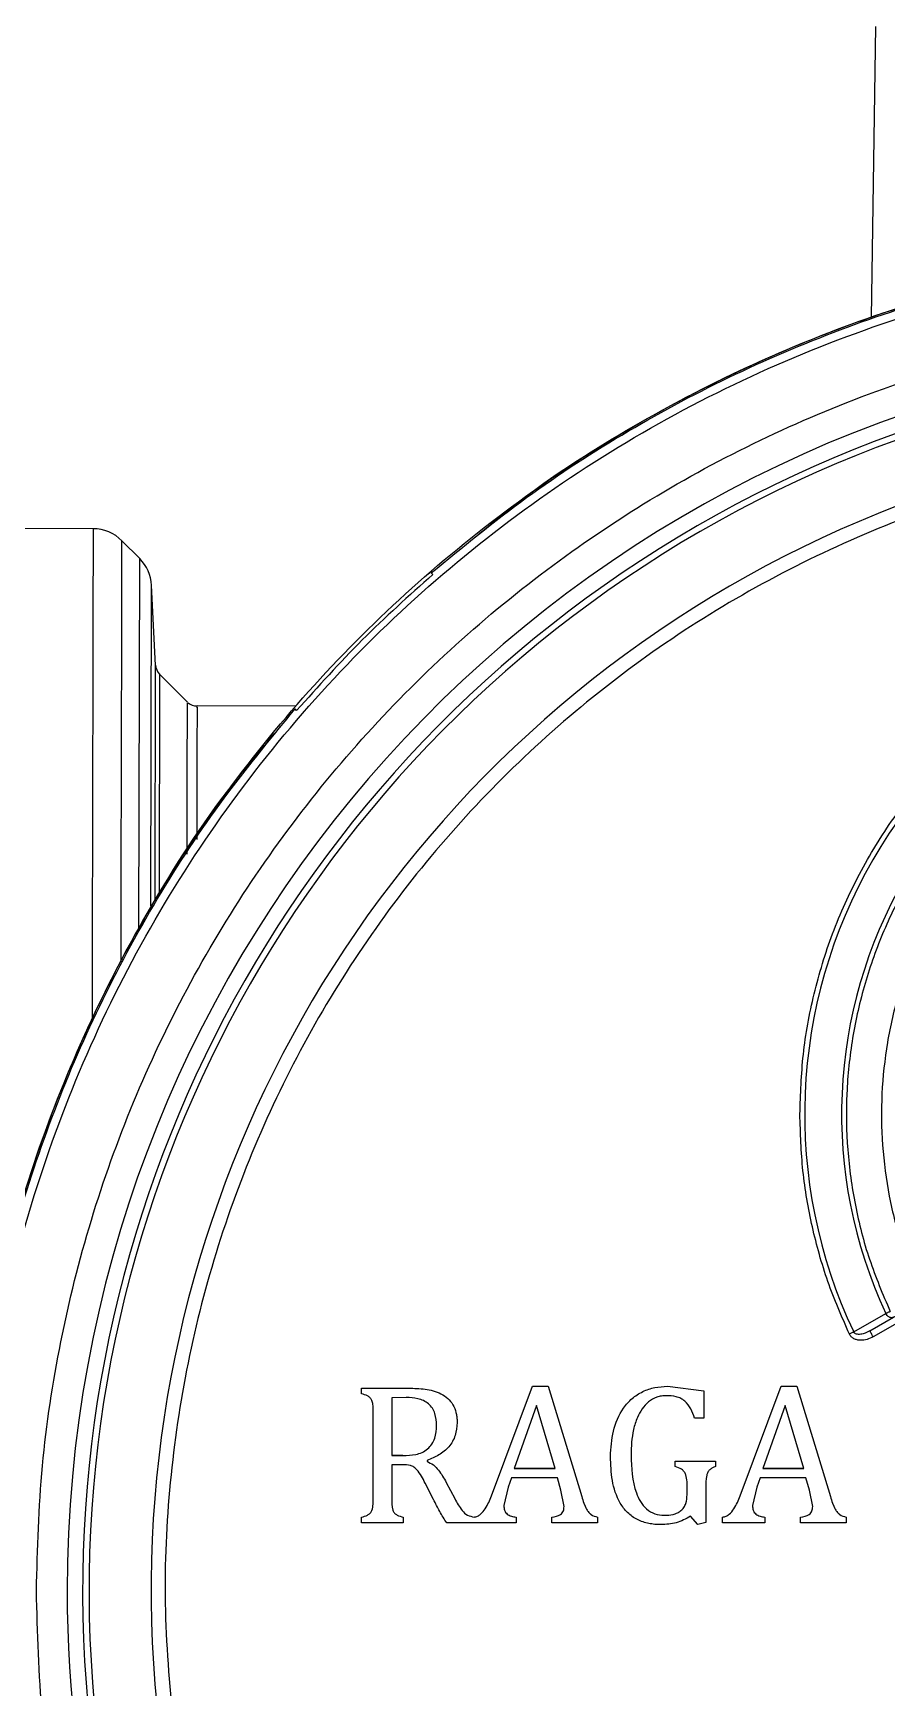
# Model space of a CAD drawing. Header units: millimetres. Extents: x 2404 to 4548, y 1024 to 2541.
# Drawn here: x 2964.2 to 3026.9, y 2206.2 to 2327.8 of the extents above; entities that cross this region are included whole.
import ezdxf

# ---------------------------------------------------------------- set-up
doc = ezdxf.new("R2010")
doc.units = ezdxf.units.MM

msp = doc.modelspace()

# ---------------------------------------------------------------- linework, layer by layer
at = {"color": 7, "linetype": 'Continuous', "lineweight": 25}
for p, q in [((3026.024, 2328.235), (3025.699, 2306.867)), ((2968.603, 2291.358), (2963.131, 2291.37)), ((2972.026, 2289.165), (2970.722, 2290.475)), ((2971.968, 2262.026), (2972.026, 2289.165)), ((2993.165, 2288.014), (2993.469, 2288.254)), ((2993.425, 2288.12), (2993.536, 2288.008)), ((2972.846, 2263.658), (2972.897, 2287.199)), ((2973.191, 2281.344), (2972.897, 2287.199)), ((2973.154, 2264.107), (2973.191, 2281.344)), ((2973.481, 2280.689), (2973.447, 2264.556)), ((2975.532, 2278.629), (2973.481, 2280.689)), ((2983.436, 2278.326), (2976.229, 2278.342)), ((2983.541, 2278.013), (2983.429, 2278.125)), ((3025.606, 2232.45), (3030.659, 2235.368)), ((3031.082, 2235.035), (3025.856, 2232.017)), ((3024.422, 2232.377), (3026.774, 2233.738)), ((3025.606, 2232.45), (3027.344, 2233.454)), ((3025.606, 2232.45), (3025.275, 2232.294)), ((2988.299, 2227.837), (2988.299, 2228.248)), ((2988.299, 2228.248), (2991.911, 2228.248)), ((2988.299, 2228.248), (2991.911, 2228.248)), ((2988.299, 2228.248), (2988.299, 2228.248)), ((2991.575, 2227.562), (2990.518, 2227.534)), ((2990.518, 2227.534), (2990.518, 2223.309)), ((2991.911, 2228.248), (2991.911, 2228.248)), ((2997.843, 2220.355), (3000.862, 2228.385)), ((2997.843, 2220.355), (3000.862, 2228.385)), ((3000.862, 2228.385), (3002.006, 2228.385)), ((3000.862, 2228.385), (3000.862, 2228.385)), ((3000.862, 2228.385), (3002.006, 2228.385)), ((3002.006, 2228.385), (3004.467, 2220.297)), ((3002.006, 2228.385), (3002.006, 2228.385)), ((3002.006, 2228.385), (3004.467, 2220.297)), ((3010.755, 2228.385), (3013.431, 2228.045)), ((3010.755, 2228.385), (3010.755, 2228.385)), ((3013.431, 2228.045), (3013.431, 2226.053)), ((3013.431, 2228.045), (3013.431, 2228.045)), ((3016.091, 2220.355), (3019.109, 2228.385)), ((3016.091, 2220.355), (3019.109, 2228.385)), ((3019.109, 2228.385), (3020.254, 2228.385)), ((3019.109, 2228.385), (3019.109, 2228.385)), ((3019.109, 2228.385), (3020.254, 2228.385)), ((3020.254, 2228.385), (3022.715, 2220.297)), ((3020.254, 2228.385), (3020.254, 2228.385)), ((3020.254, 2228.385), (3022.715, 2220.297)), ((2989.146, 2220.218), (2989.146, 2226.4)), ((3001.145, 2226.966), (2999.513, 2222.349)), ((3002.504, 2222.349), (3001.145, 2226.966)), ((3019.392, 2226.966), (3017.761, 2222.349)), ((3020.751, 2222.349), (3019.392, 2226.966)), ((2995.32, 2225.719), (2995.32, 2225.719)), ((3013.431, 2226.053), (3012.745, 2226.053)), ((2990.518, 2223.309), (2991.335, 2223.309)), ((2990.518, 2223.309), (2990.518, 2223.309)), ((2991.335, 2223.309), (2990.518, 2223.309)), ((2991.309, 2222.623), (2990.518, 2222.623)), ((2990.518, 2222.623), (2990.518, 2220.222)), ((2991.335, 2223.309), (2991.335, 2223.309)), ((2993.11, 2222.942), (2993.11, 2222.878)), ((3006.57, 2223.24), (3006.57, 2223.24)), ((3008.08, 2223.341), (3008.08, 2223.341)), ((3011.315, 2222.486), (3011.315, 2222.897)), ((3011.315, 2222.897), (3014.277, 2222.897)), ((3011.315, 2222.897), (3014.277, 2222.897)), ((3011.315, 2222.897), (3011.315, 2222.897)), ((3014.277, 2222.897), (3014.277, 2222.486)), ((3014.277, 2222.897), (3014.277, 2222.897)), ((2993.588, 2220.076), (2992.977, 2221.275)), ((2994.518, 2221.322), (2995.149, 2220.141)), ((2994.518, 2221.322), (2994.518, 2221.322)), ((2994.518, 2221.322), (2995.149, 2220.141)), ((2999.305, 2221.663), (2999.063, 2220.985)), ((3002.673, 2221.663), (2999.305, 2221.663)), ((2999.513, 2222.349), (3002.504, 2222.349)), ((3002.504, 2222.349), (2999.513, 2222.349)), ((3002.926, 2220.762), (3002.673, 2221.663)), ((3017.553, 2221.663), (3017.311, 2220.985)), ((3020.921, 2221.663), (3017.553, 2221.663)), ((3017.761, 2222.349), (3020.751, 2222.349)), ((3020.751, 2222.349), (3017.761, 2222.349)), ((3021.174, 2220.762), (3020.921, 2221.663)), ((2989.146, 2220.218), (2989.146, 2220.218)), ((2995.149, 2220.141), (2995.149, 2220.141)), ((2997.843, 2220.355), (2997.843, 2220.355)), ((2999.063, 2220.985), (2998.748, 2219.628)), ((3003.166, 2219.555), (3002.926, 2220.762)), ((3004.467, 2220.297), (3004.467, 2220.297)), ((3012.196, 2220.423), (3012.196, 2220.852)), ((3013.568, 2220.904), (3013.568, 2218.385)), ((3016.091, 2220.355), (3016.091, 2220.355)), ((3017.311, 2220.985), (3016.996, 2219.628)), ((3021.414, 2219.555), (3021.174, 2220.762)), ((3022.715, 2220.297), (3022.715, 2220.297)), ((3012.987, 2218.233), (3012.442, 2218.846)), ((2988.299, 2218.37), (2988.299, 2218.781)), ((2988.299, 2218.781), (2988.299, 2218.781)), ((2991.365, 2218.37), (2988.299, 2218.37)), ((2991.365, 2218.781), (2991.365, 2218.37)), ((2999.644, 2218.37), (2994.561, 2218.353)), ((2996.565, 2218.78), (2996.565, 2218.78)), ((2999.644, 2218.781), (2999.644, 2218.37)), ((3002.277, 2218.37), (3002.277, 2218.781)), ((3005.61, 2218.37), (3002.277, 2218.37)), ((3005.61, 2218.781), (3005.61, 2218.37)), ((3005.61, 2218.781), (3005.61, 2218.781)), ((3013.568, 2218.385), (3012.987, 2218.233)), ((3014.803, 2218.37), (3014.803, 2218.781)), ((3014.803, 2218.781), (3014.803, 2218.781)), ((3017.892, 2218.37), (3014.803, 2218.37)), ((3017.892, 2218.781), (3017.892, 2218.37)), ((3020.524, 2218.37), (3020.524, 2218.781)), ((3023.858, 2218.37), (3020.524, 2218.37)), ((3023.858, 2218.781), (3023.858, 2218.37)), ((3023.858, 2218.781), (3023.858, 2218.781))]:
    msp.add_line(p, q, dxfattribs=at)
at = {"color": 7, "linetype": 'Continuous', "lineweight": 25, "flags": 128}
for points in [[(2968.603, 2291.358), (2968.602, 2291.204), (2968.601, 2290.702), (2968.599, 2289.851), (2968.597, 2288.657), (2968.594, 2287.125), (2968.59, 2285.261), (2968.585, 2283.074), (2968.58, 2280.574), (2968.574, 2277.772), (2968.567, 2274.68), (2968.56, 2271.313), (2968.552, 2267.686), (2968.544, 2263.814), (2968.535, 2259.716), (2968.526, 2255.409), (2968.526, 2255.393)], [(2970.656, 2259.55), (2970.658, 2260.438), (2970.666, 2264.487), (2970.675, 2268.299), (2970.682, 2271.855), (2970.689, 2275.141), (2970.696, 2278.139), (2970.701, 2280.837), (2970.707, 2283.222), (2970.711, 2285.283), (2970.715, 2287.01), (2970.718, 2288.395), (2970.72, 2289.432), (2970.721, 2290.116), (2970.722, 2290.444), (2970.722, 2290.475)], [(3026.774, 2233.738), (3026.807, 2233.753), (3026.842, 2233.77), (3026.88, 2233.788), (3026.921, 2233.806), (3026.962, 2233.826), (3027.006, 2233.846), (3027.05, 2233.866), (3027.094, 2233.887)], [(3024.422, 2232.377), (3024.389, 2232.362), (3024.353, 2232.345), (3024.315, 2232.327), (3024.275, 2232.308), (3024.233, 2232.288), (3024.19, 2232.268), (3024.147, 2232.247), (3024.102, 2232.226)], [(3025.856, 2232.017), (3025.807, 2232.102), (3025.76, 2232.183), (3025.717, 2232.258), (3025.679, 2232.324), (3025.648, 2232.377), (3025.625, 2232.418), (3025.61, 2232.442), (3025.606, 2232.45)]]:
    msp.add_lwpolyline(points, dxfattribs=at)
at = {"color": 7, "linetype": 'Continuous', "lineweight": 25}
for centre, radius, start, end in [((3058.179, 2213.37), 91.48, 295.79271, 180), ((3058.179, 2213.37), 90.341, 353.64897, 186.35103), ((3058.179, 2213.37), 89.875, 353.64897, 186.35103), ((3058.179, 2213.37), 85.319, 353.33017, 186.66983), ((2968.596, 2288.358), 3, 44.87751, 89.87751), ((2969.9, 2287.048), 3, 2.87751, 44.87751), ((3058.179, 2248.37), 37.354, 94.65071, 205.34929), ((3058.179, 2248.37), 34.646, 95.01875, 204.98125), ((2974.19, 2281.395), 1, 182.87751, 224.87751), ((2976.234, 2279.342), 1, 229.28003, 268.60871), ((3058.179, 2213.37), 91.48, 180, 290.22656)]:
    msp.add_arc(centre, radius, start, end, dxfattribs=at)
for points in [[(2960.505, 2224.16), (2961.029, 2227.812), (2962.077, 2235.115), (2965.197, 2245.758), (2969.405, 2256.001), (2974.76, 2265.702), (2981.165, 2274.741), (2988.546, 2283.003), (2996.808, 2290.384), (3005.847, 2296.789), (3015.548, 2302.144), (3025.791, 2306.352), (3036.434, 2309.472), (3043.738, 2310.52), (3047.389, 2311.044)], [(2960.708, 2230.703), (2961.394, 2233.997), (2962.767, 2240.586), (2966.087, 2250.138), (2970.291, 2259.321), (2975.427, 2268.024), (2981.416, 2276.161), (2988.204, 2283.645), (2995.717, 2290.401), (3003.88, 2296.355), (3012.604, 2301.454), (3021.806, 2305.618), (3031.372, 2308.898), (3037.966, 2310.243), (3041.264, 2310.915)], [(2993.425, 2288.12), (2995.721, 2290.007), (3000.314, 2293.781), (3007.815, 2298.626), (3015.686, 2302.827), (3023.915, 2306.274), (3032.409, 2309.027), (3038.237, 2310.203), (3041.151, 2310.79)], [(2964.438, 2213.371), (2964.525, 2216.438), (2964.699, 2222.574), (2966.102, 2231.688), (2968.328, 2240.626), (2971.435, 2249.301), (2975.374, 2257.631), (2980.111, 2265.534), (2985.6, 2272.935), (2991.788, 2279.762), (2998.615, 2285.949), (3006.016, 2291.438), (3013.919, 2296.175), (3022.248, 2300.114), (3030.924, 2303.222), (3039.861, 2305.447), (3048.976, 2306.85), (3055.111, 2307.024), (3058.179, 2307.111)], [(3058.179, 2297.656), (3055.216, 2297.566), (3049.291, 2297.385), (3040.501, 2295.93), (3031.908, 2293.625), (3023.607, 2290.411), (3015.69, 2286.345), (3008.245, 2281.467), (3001.355, 2275.833), (2995.096, 2269.505), (2989.538, 2262.554), (2984.743, 2255.056), (2980.763, 2247.095), (2977.644, 2238.759), (2975.415, 2230.141), (2974.124, 2221.338), (2973.699, 2212.439), (2974.208, 2206.533), (2974.463, 2203.58)], [(2993.536, 2288.008), (2991.781, 2286.432), (2988.27, 2283.28), (2985.117, 2279.769), (2983.541, 2278.013)], [(3055.179, 2282.531), (3053.817, 2282.364), (3051.093, 2282.029), (3047.122, 2280.912), (3043.306, 2279.362), (3039.704, 2277.358), (3036.368, 2274.94), (3033.345, 2272.139), (3030.68, 2268.996), (3028.409, 2265.557), (3026.566, 2261.872), (3025.178, 2257.992), (3024.263, 2253.973), (3023.837, 2249.875), (3023.902, 2245.754), (3024.468, 2241.674), (3025.486, 2237.676), (3026.558, 2235.15), (3027.094, 2233.887)], [(3055.179, 2279.945), (3053.93, 2279.783), (3051.432, 2279.458), (3047.792, 2278.412), (3044.295, 2276.972), (3040.997, 2275.119), (3037.941, 2272.889), (3035.172, 2270.312), (3032.729, 2267.424), (3030.646, 2264.266), (3028.952, 2260.883), (3027.673, 2257.323), (3026.825, 2253.636), (3026.422, 2249.875), (3026.467, 2246.092), (3026.968, 2242.344), (3027.882, 2238.668), (3028.85, 2236.343), (3029.334, 2235.18)], [(2960.759, 2230.399), (2961.347, 2233.312), (2962.522, 2239.14), (2965.275, 2247.635), (2968.722, 2255.863), (2972.923, 2263.734), (2977.768, 2271.235), (2981.542, 2275.828), (2983.429, 2278.125)], [(3058.179, 2119.63), (3055.111, 2119.717), (3048.976, 2119.891), (3039.861, 2121.294), (3030.924, 2123.519), (3022.248, 2126.627), (3013.919, 2130.566), (3006.016, 2135.303), (2998.615, 2140.792), (2991.788, 2146.98), (2985.6, 2153.807), (2980.111, 2161.207), (2975.374, 2169.111), (2971.435, 2177.44), (2968.328, 2186.115), (2966.102, 2195.053), (2964.699, 2204.168), (2964.525, 2210.303), (2964.438, 2213.371)]]:
    msp.add_open_spline(points, degree=3, dxfattribs=at)
for points, knots in [([(2996.871, 2290.945), (2998.139, 2291.979), (3001.88, 2295.027), (3008.606, 2299.202), (3016.779, 2303.461), (3025.008, 2306.772), (3033.144, 2309.307), (3038.595, 2310.387), (3041.264, 2310.915)], [0, 0, 0, 0, 0.0997459, 0.2940675, 0.4812543, 0.6613057, 0.8342211, 1, 1, 1, 1]), ([(3020.472, 2248.37), (3020.521, 2249.834), (3020.621, 2252.803), (3021.444, 2257.254), (3022.802, 2261.707), (3024.761, 2266.058), (3027.303, 2270.199), (3030.378, 2274), (3033.918, 2277.373), (3037.839, 2280.243), (3042.017, 2282.548), (3046.345, 2284.263), (3050.714, 2285.444), (3053.666, 2285.785), (3055.121, 2285.953)], [0, 0, 0, 0, 0.0782156, 0.1586051, 0.2410351, 0.3265101, 0.4128917, 0.5, 0.5870918, 0.6734733, 0.7589648, 0.8413784, 0.9217762, 1, 1, 1, 1]), ([(2975.501, 2267.455), (2975.501, 2267.536), (2975.505, 2269.429), (2975.511, 2272.215), (2975.519, 2275.653), (2975.523, 2277.736), (2975.525, 2278.698), (2975.525, 2278.543), (2975.525, 2278.506)], [0, 0, 0, 0, 0.010308, 0.2398667, 0.4694254, 0.698984, 0.9285427, 1, 1, 1, 1]), ([(2960.708, 2230.703), (2961.314, 2233.659), (2962.514, 2239.508), (2965.281, 2247.932), (2968.642, 2255.917), (2973.051, 2264.176), (2977.736, 2271.471), (2981.538, 2275.88), (2982.951, 2277.52)], [0, 0, 0, 0, 0.17246494, 0.34116579, 0.50610238, 0.66727454, 0.87626793, 1, 1, 1, 1]), ([(2976.231, 2278.213), (2976.231, 2278.249), (2976.232, 2278.403), (2976.23, 2277.457), (2976.225, 2275.332), (2976.219, 2272.366), (2976.213, 2269.69), (2976.211, 2268.541)], [0, 0, 0, 0, 0.0766168, 0.3227174, 0.5688181, 0.8149187, 1, 1, 1, 1]), ([(3024.102, 2232.226), (3023.546, 2233.501), (3022.435, 2236.052), (3021.326, 2240.082), (3020.602, 2244.198), (3020.515, 2246.979), (3020.472, 2248.37)], [0, 0, 0, 0, 0.2499835, 0.4999998, 0.7499835, 1, 1, 1, 1]), ([(3027.344, 2233.454), (3027.301, 2233.437), (3027.232, 2233.411), (3027.124, 2233.428), (3027.039, 2233.46), (3026.959, 2233.511), (3026.861, 2233.597), (3026.808, 2233.682), (3026.774, 2233.738)], [0, 0, 0, 0, 0.238585, 0.3787456, 0.4999975, 0.6362115, 0.761415, 1, 1, 1, 1]), ([(3025.856, 2232.017), (3025.708, 2231.945), (3025.413, 2231.801), (3024.996, 2231.749), (3024.669, 2231.788), (3024.436, 2231.874), (3024.229, 2232.014), (3024.144, 2232.156), (3024.102, 2232.226)], [0, 0, 0, 0, 0.2498125, 0.4991926, 0.6288786, 0.7494851, 0.8773244, 1, 1, 1, 1]), ([(3025.275, 2232.294), (3025.163, 2232.258), (3024.998, 2232.206), (3024.774, 2232.194), (3024.624, 2232.213), (3024.516, 2232.261), (3024.451, 2232.321), (3024.432, 2232.359), (3024.422, 2232.377)], [0, 0, 0, 0, 0.38478013, 0.56435916, 0.7273499, 0.86895442, 0.93437056, 1, 1, 1, 1]), ([(2989.146, 2226.4), (2989.16, 2226.723), (2989.177, 2227.127), (2988.949, 2227.555), (2988.682, 2227.736), (2988.452, 2227.796), (2988.299, 2227.837)], [0, 0, 0, 0, 0.4996211, 0.6251499, 0.7494732, 1, 1, 1, 1]), ([(2993.811, 2225.521), (2993.794, 2225.813), (2993.768, 2226.251), (2993.517, 2226.782), (2993.229, 2227.115), (2992.857, 2227.348), (2992.303, 2227.536), (2991.866, 2227.552), (2991.575, 2227.562)], [0, 0, 0, 0, 0.24958677, 0.37462583, 0.49959061, 0.62471117, 0.7498825, 1, 1, 1, 1]), ([(2991.911, 2228.248), (2992.315, 2228.235), (2993.121, 2228.207), (2994.112, 2227.911), (2994.764, 2227.42), (2995.112, 2226.911), (2995.258, 2226.423), (2995.314, 2226.022), (2995.318, 2225.82), (2995.32, 2225.719)], [0, 0, 0, 0, 0.2503213, 0.4998014, 0.6247836, 0.7496745, 0.8746984, 0.9373467, 1, 1, 1, 1]), ([(3006.57, 2223.24), (3006.605, 2223.864), (3006.675, 2225.108), (3007.305, 2226.578), (3008.137, 2227.515), (3008.927, 2228.029), (3009.82, 2228.338), (3010.443, 2228.37), (3010.755, 2228.385)], [0, 0, 0, 0, 0.25015941, 0.49958066, 0.62466902, 0.74973011, 0.87480959, 1, 1, 1, 1]), ([(3006.57, 2223.24), (3006.605, 2223.864), (3006.675, 2225.108), (3007.305, 2226.578), (3008.137, 2227.515), (3008.927, 2228.029), (3009.82, 2228.338), (3010.443, 2228.37), (3010.755, 2228.385)], [0, 0, 0, 0, 0.25015941, 0.49958066, 0.62466902, 0.74973011, 0.87480959, 1, 1, 1, 1]), ([(3010.667, 2227.699), (3010.55, 2227.694), (3010.315, 2227.683), (3009.857, 2227.566), (3009.338, 2227.269), (3008.865, 2226.736), (3008.498, 2226.042), (3008.242, 2225.214), (3008.1, 2224.282), (3008.087, 2223.654), (3008.08, 2223.341)], [0, 0, 0, 0, 0.0625578, 0.1250968, 0.2497271, 0.3745435, 0.4995432, 0.6653113, 0.8335626, 1, 1, 1, 1]), ([(3012.745, 2226.053), (3012.665, 2226.282), (3012.506, 2226.738), (3012.146, 2227.241), (3011.74, 2227.512), (3011.279, 2227.674), (3010.91, 2227.689), (3010.667, 2227.699)], [0, 0, 0, 0, 0.2503493, 0.4996618, 0.6209721, 0.7499106, 1, 1, 1, 1]), ([(2991.335, 2223.309), (2991.656, 2223.312), (2992.138, 2223.318), (2992.751, 2223.514), (2993.162, 2223.77), (2993.478, 2224.137), (2993.762, 2224.717), (2993.791, 2225.2), (2993.811, 2225.521)], [0, 0, 0, 0, 0.2503, 0.3753367, 0.5003813, 0.6253296, 0.7504389, 1, 1, 1, 1]), ([(2995.32, 2225.719), (2995.296, 2225.399), (2995.246, 2224.761), (2994.746, 2223.914), (2993.996, 2223.302), (2993.405, 2223.062), (2993.11, 2222.942)], [0, 0, 0, 0, 0.2499069, 0.4994484, 0.7494591, 1, 1, 1, 1]), ([(2992.977, 2221.275), (2992.8, 2221.622), (2992.58, 2222.057), (2992.16, 2222.466), (2991.797, 2222.622), (2991.504, 2222.622), (2991.309, 2222.623)], [0, 0, 0, 0, 0.5001583, 0.6250646, 0.7501102, 1, 1, 1, 1]), ([(2993.11, 2222.878), (2993.27, 2222.797), (2993.591, 2222.636), (2993.963, 2222.238), (2994.263, 2221.794), (2994.433, 2221.479), (2994.518, 2221.322)], [0, 0, 0, 0, 0.2497421, 0.4995193, 0.7496968, 1, 1, 1, 1]), ([(3010.268, 2218.233), (3010.121, 2218.236), (3009.825, 2218.242), (3009.241, 2218.329), (3008.531, 2218.558), (3007.799, 2219.079), (3007.084, 2220.032), (3006.634, 2221.473), (3006.592, 2222.65), (3006.57, 2223.24)], [0, 0, 0, 0, 0.06265322, 0.12530292, 0.25030366, 0.37521459, 0.50021885, 0.74968949, 1, 1, 1, 1]), ([(3008.08, 2223.341), (3008.116, 2222.39), (3008.162, 2221.199), (3008.751, 2219.909), (3009.196, 2219.354), (3009.818, 2218.977), (3010.29, 2218.938), (3010.526, 2218.919)], [0, 0, 0, 0, 0.4997947, 0.6251408, 0.7502026, 0.8750194, 1, 1, 1, 1]), ([(3012.196, 2220.852), (3012.204, 2221.205), (3012.214, 2221.645), (3011.998, 2222.125), (3011.737, 2222.366), (3011.484, 2222.438), (3011.315, 2222.486)], [0, 0, 0, 0, 0.500125, 0.6246688, 0.7500352, 1, 1, 1, 1]), ([(3014.277, 2222.486), (3014.24, 2222.473), (3014.165, 2222.447), (3014.021, 2222.381), (3013.853, 2222.272), (3013.707, 2222.078), (3013.557, 2221.624), (3013.563, 2221.224), (3013.568, 2220.904)], [0, 0, 0, 0, 0.0626257, 0.1252285, 0.2500926, 0.3748737, 0.5000878, 1, 1, 1, 1]), ([(2988.299, 2218.781), (2988.453, 2218.821), (2988.682, 2218.881), (2988.952, 2219.06), (2989.18, 2219.49), (2989.161, 2219.894), (2989.146, 2220.218)], [0, 0, 0, 0, 0.2505117, 0.3752446, 0.5001647, 1, 1, 1, 1]), ([(2988.299, 2218.781), (2988.453, 2218.821), (2988.682, 2218.881), (2988.952, 2219.06), (2989.18, 2219.49), (2989.161, 2219.894), (2989.146, 2220.218)], [0, 0, 0, 0, 0.2505117, 0.3752446, 0.5001647, 1, 1, 1, 1]), ([(2990.518, 2220.222), (2990.512, 2219.9), (2990.504, 2219.538), (2990.651, 2219.169), (2990.746, 2219.041), (2990.979, 2218.88), (2991.21, 2218.821), (2991.365, 2218.781)], [0, 0, 0, 0, 0.49924852, 0.56209257, 0.62459054, 0.74961398, 1, 1, 1, 1]), ([(2994.561, 2218.353), (2994.384, 2218.632), (2994.03, 2219.189), (2993.735, 2219.781), (2993.588, 2220.076)], [0, 0, 0, 0, 0.4999014, 1, 1, 1, 1]), ([(2995.149, 2220.141), (2995.309, 2219.839), (2995.55, 2219.387), (2996.054, 2218.888), (2996.395, 2218.816), (2996.565, 2218.78)], [0, 0, 0, 0, 0.5005372, 0.7503463, 1, 1, 1, 1]), ([(2995.149, 2220.141), (2995.309, 2219.839), (2995.55, 2219.387), (2996.054, 2218.888), (2996.395, 2218.816), (2996.565, 2218.78)], [0, 0, 0, 0, 0.5005372, 0.7503463, 1, 1, 1, 1]), ([(2996.565, 2218.78), (2996.651, 2218.801), (2996.823, 2218.844), (2997.124, 2219.04), (2997.516, 2219.531), (2997.712, 2220.025), (2997.843, 2220.355)], [0, 0, 0, 0, 0.125077, 0.2502224, 0.4998872, 1, 1, 1, 1]), ([(2996.565, 2218.78), (2996.651, 2218.801), (2996.823, 2218.844), (2997.124, 2219.04), (2997.516, 2219.531), (2997.712, 2220.025), (2997.843, 2220.355)], [0, 0, 0, 0, 0.125077, 0.2502224, 0.4998872, 1, 1, 1, 1]), ([(3004.467, 2220.297), (3004.563, 2219.972), (3004.682, 2219.563), (3004.958, 2219.14), (3005.202, 2218.901), (3005.446, 2218.829), (3005.61, 2218.781)], [0, 0, 0, 0, 0.5004596, 0.6283614, 0.7507034, 1, 1, 1, 1]), ([(3004.467, 2220.297), (3004.563, 2219.972), (3004.684, 2219.559), (3004.961, 2219.136), (3005.207, 2218.9), (3005.446, 2218.83), (3005.61, 2218.781)], [0, 0, 0, 0, 0.5004401, 0.6353693, 0.7507131, 1, 1, 1, 1]), ([(3010.526, 2218.919), (3010.742, 2218.927), (3011.072, 2218.941), (3011.483, 2219.079), (3011.759, 2219.246), (3011.975, 2219.484), (3012.163, 2219.879), (3012.183, 2220.207), (3012.196, 2220.423)], [0, 0, 0, 0, 0.2501826, 0.3813476, 0.5003835, 0.6219047, 0.7503749, 1, 1, 1, 1]), ([(3014.803, 2218.781), (3014.89, 2218.801), (3015.064, 2218.84), (3015.367, 2219.036), (3015.763, 2219.527), (3015.96, 2220.023), (3016.091, 2220.355)], [0, 0, 0, 0, 0.1250401, 0.2502359, 0.4998742, 1, 1, 1, 1]), ([(3014.803, 2218.781), (3014.89, 2218.801), (3015.064, 2218.84), (3015.367, 2219.036), (3015.763, 2219.527), (3015.96, 2220.023), (3016.091, 2220.355)], [0, 0, 0, 0, 0.1250401, 0.2502359, 0.4998742, 1, 1, 1, 1]), ([(3022.715, 2220.297), (3022.81, 2219.972), (3022.93, 2219.563), (3023.206, 2219.14), (3023.45, 2218.901), (3023.694, 2218.829), (3023.858, 2218.781)], [0, 0, 0, 0, 0.5004596, 0.6283614, 0.7507034, 1, 1, 1, 1]), ([(3022.715, 2220.297), (3022.81, 2219.972), (3022.931, 2219.559), (3023.209, 2219.136), (3023.454, 2218.9), (3023.694, 2218.83), (3023.858, 2218.781)], [0, 0, 0, 0, 0.5004401, 0.6353693, 0.7507131, 1, 1, 1, 1]), ([(2998.748, 2219.628), (2998.755, 2219.512), (2998.765, 2219.336), (2998.871, 2219.126), (2999.034, 2218.959), (2999.303, 2218.839), (2999.53, 2218.801), (2999.644, 2218.781)], [0, 0, 0, 0, 0.2495954, 0.3779288, 0.4998398, 0.7495428, 1, 1, 1, 1]), ([(3002.277, 2218.781), (3002.499, 2218.82), (3002.779, 2218.868), (3003.035, 2219.084), (3003.151, 2219.277), (3003.16, 2219.444), (3003.166, 2219.555)], [0, 0, 0, 0, 0.4994773, 0.6261796, 0.7503153, 1, 1, 1, 1]), ([(3012.442, 2218.846), (3012.105, 2218.657), (3011.429, 2218.28), (3010.655, 2218.249), (3010.268, 2218.233)], [0, 0, 0, 0, 0.4996166, 1, 1, 1, 1]), ([(3016.996, 2219.628), (3017.003, 2219.512), (3017.013, 2219.336), (3017.119, 2219.126), (3017.281, 2218.959), (3017.551, 2218.839), (3017.778, 2218.801), (3017.892, 2218.781)], [0, 0, 0, 0, 0.2495954, 0.3779288, 0.4998398, 0.7495428, 1, 1, 1, 1]), ([(3020.524, 2218.781), (3020.747, 2218.82), (3021.026, 2218.868), (3021.283, 2219.084), (3021.398, 2219.277), (3021.408, 2219.444), (3021.414, 2219.555)], [0, 0, 0, 0, 0.4994773, 0.6261796, 0.7503153, 1, 1, 1, 1])]:
    msp.add_open_spline(points, degree=3, knots=knots, dxfattribs=at)

doc.saveas('drawing.dxf')
